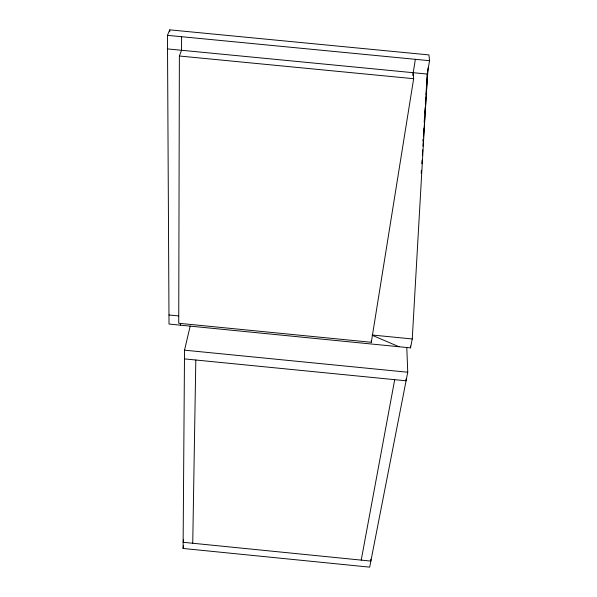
<?xml version="1.0" encoding="UTF-8"?>
<svg xmlns="http://www.w3.org/2000/svg" width="597" height="597" viewBox="0 0 597 597"><rect width="100%" height="100%" fill="white"/><g stroke="black" fill="none" stroke-linecap="round" stroke-linejoin="round"><path stroke-width="0.9" d="M181.6 36.708L181.548 50.275L179.376 56.006L178.727 323.275L371.312 342.275L413.646 78.7L413.214 72.707M180.481 325.171L180.488 323.365M371.312 342.275L371.319 340.439M370.871 559.232L370.864 561.076L183.13 542.285L183.645 539.598M406.781 347.409L407.751 372.229L369.677 567.15L183.085 548.464L184.533 350.17L190.197 326.037M192.741 543.248L195.816 360.013M425.974 94.498L427.28 74.065L429.541 60.693L428.944 54.909L169.749 29.85L167.458 35.342L169.018 324.044L410.527 347.872L412.251 338.962L427.594 70.416M422.997 140.929L423.116 139.071M423.594 131.646L423.773 128.855M424.191 122.355L424.482 117.713M424.78 113.072L425.139 107.497M425.377 103.781L425.795 97.281M421.191 173.093L421.378 170.302M421.803 163.787L422.049 160.063M422.355 155.414L422.721 149.832M422.96 146.108L423.392 139.594M423.572 136.803L428.086 67.939M412.773 75.468L415.355 59.319M361.222 560.113L394.699 379.677M183.085 548.464L183.6 545.748M167.458 35.342L429.541 60.693M167.526 48.917L427.28 74.065M179.376 56.006L413.646 78.7M168.966 314.977L178.742 315.94M372.252 335.021L412.251 338.962M184.533 350.17L407.751 372.229M184.466 358.887L406.079 380.796L406.012 378.953M372.185 335.283L399.027 346.738M410.445 346.051L410.527 347.872M169.749 29.85L169.757 31.716"/></g></svg>
